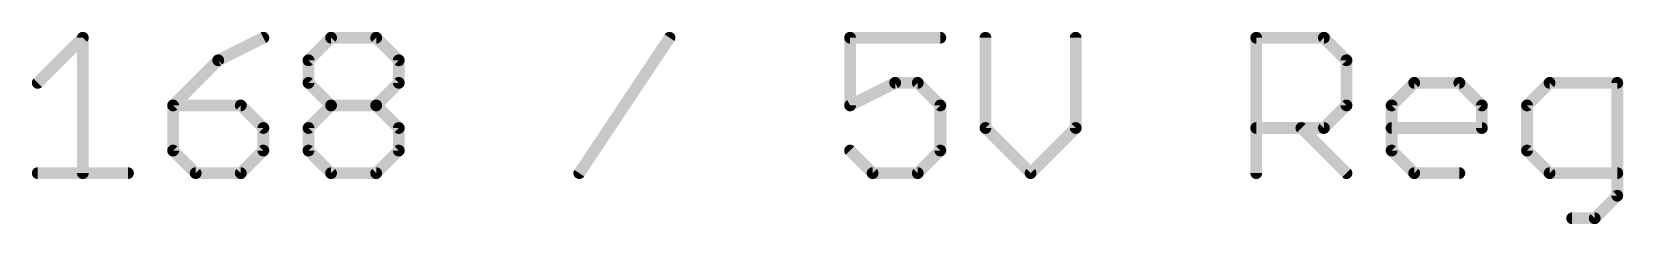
# Model space of a CAD drawing. Extents: x -32 to 75, y -15 to 35.
# Drawn here: x 19.81 to 33.56, y 20.69 to 22.35 of the extents above; entities that cross this region are included whole.
import ezdxf

# ---------------------------------------------------------------- set-up
doc = ezdxf.new("R2010")
doc.units = 0
doc.layers.add('27', color=253, linetype='CONTINUOUS')

msp = doc.modelspace()

# ---------------------------------------------------------------- linework, layer by layer
at = {"layer": '27', "const_width": 0.1016}
for points in [[(19.8628, 21.9124), (20.2526, 22.3022)], [(20.2526, 22.3022), (20.2526, 21.1328)], [(21.8118, 22.3022), (21.422, 22.1073)], [(22.2016, 22.1073), (22.3965, 22.3022)], [(22.3965, 22.3022), (22.7863, 22.3022)], [(22.7863, 22.3022), (22.9812, 22.1073)], [(24.5404, 21.1328), (25.32, 22.3022)], [(27.6588, 22.3022), (26.8792, 22.3022)], [(26.8792, 22.3022), (26.8792, 21.7175)], [(28.0486, 22.3022), (28.0486, 21.5226)], [(28.8282, 21.5226), (28.8282, 22.3022)], [(30.3874, 21.1328), (30.3874, 22.3022)], [(30.3874, 22.3022), (30.9721, 22.3022)], [(30.9721, 22.3022), (31.167, 22.1073)], [(21.422, 22.1073), (21.0322, 21.7175)], [(22.2016, 21.9124), (22.2016, 22.1073)], [(22.9812, 22.1073), (22.9812, 21.9124)], [(31.167, 22.1073), (31.167, 21.7175)], [(22.3965, 21.7175), (22.2016, 21.9124)], [(22.9812, 21.9124), (22.7863, 21.7175)], [(26.8792, 21.7175), (27.269, 21.9124)], [(27.269, 21.9124), (27.4639, 21.9124)], [(27.4639, 21.9124), (27.6588, 21.7175)], [(31.5568, 21.7175), (31.7517, 21.9124)], [(31.7517, 21.9124), (32.1415, 21.9124)], [(32.1415, 21.9124), (32.3364, 21.7175)], [(32.9211, 21.9124), (32.7262, 21.7175)], [(33.5058, 21.9124), (32.9211, 21.9124)], [(33.5058, 20.9379), (33.5058, 21.9124)], [(21.0322, 21.7175), (21.0322, 21.3277)], [(21.6169, 21.7175), (21.0322, 21.7175)], [(21.8118, 21.5226), (21.6169, 21.7175)], [(22.2016, 21.5226), (22.3965, 21.7175)], [(22.3965, 21.7175), (22.7863, 21.7175)], [(22.7863, 21.7175), (22.9812, 21.5226)], [(27.6588, 21.7175), (27.6588, 21.3277)], [(31.167, 21.7175), (30.9721, 21.5226)], [(31.5568, 21.3277), (31.5568, 21.7175)], [(32.3364, 21.7175), (32.3364, 21.5226)], [(32.7262, 21.7175), (32.7262, 21.3277)], [(21.8118, 21.3277), (21.8118, 21.5226)], [(22.2016, 21.3277), (22.2016, 21.5226)], [(22.9812, 21.5226), (22.9812, 21.3277)], [(28.0486, 21.5226), (28.4384, 21.1328)], [(28.4384, 21.1328), (28.8282, 21.5226)], [(30.9721, 21.5226), (30.3874, 21.5226)], [(30.7772, 21.5226), (31.167, 21.1328)], [(32.3364, 21.5226), (31.5568, 21.5226)], [(21.0322, 21.3277), (21.2271, 21.1328)], [(21.6169, 21.1328), (21.8118, 21.3277)], [(22.3965, 21.1328), (22.2016, 21.3277)], [(22.9812, 21.3277), (22.7863, 21.1328)], [(27.0741, 21.1328), (26.8792, 21.3277)], [(27.6588, 21.3277), (27.4639, 21.1328)], [(31.7517, 21.1328), (31.5568, 21.3277)], [(32.7262, 21.3277), (32.9211, 21.1328)], [(19.8628, 21.1328), (20.6424, 21.1328)], [(21.2271, 21.1328), (21.6169, 21.1328)], [(22.7863, 21.1328), (22.3965, 21.1328)], [(27.4639, 21.1328), (27.0741, 21.1328)], [(32.1415, 21.1328), (31.7517, 21.1328)], [(32.9211, 21.1328), (33.5058, 21.1328)], [(33.3109, 20.743), (33.5058, 20.9379)], [(33.116, 20.743), (33.3109, 20.743)]]:
    msp.add_lwpolyline(points, dxfattribs=at)
at = {"layer": '27', "const_width": 0.0508}
for points in [[(20.278, 22.3022, 1), (20.2272, 22.3022)], [(20.2706, 22.2842, 1), (20.2346, 22.3202)], [(21.8232, 22.2795, 1), (21.8004, 22.3249)], [(22.3965, 22.3276, 1), (22.3965, 22.2768)], [(22.4145, 22.2842, 1), (22.3785, 22.3202)], [(22.8043, 22.3202, 1), (22.7683, 22.2842)], [(22.7863, 22.2768, 1), (22.7863, 22.3276)], [(25.3411, 22.2881, 1), (25.2989, 22.3163)], [(26.8792, 22.3276, 1), (26.8792, 22.2768)], [(26.9046, 22.3022, 1), (26.8538, 22.3022)], [(27.6588, 22.2768, 1), (27.6588, 22.3276)], [(28.074, 22.3022, 1), (28.0232, 22.3022)], [(28.8536, 22.3022, 1), (28.8028, 22.3022)], [(30.4128, 22.3022, 1), (30.362, 22.3022)], [(30.3874, 22.3276, 1), (30.3874, 22.2768)], [(30.99, 22.3202, 1), (30.9541, 22.2842)], [(30.9721, 22.2768, 1), (30.9721, 22.3276)], [(21.4106, 22.13, 1), (21.4334, 22.0846)], [(21.44, 22.0893, 1), (21.404, 22.1253)], [(22.1836, 22.1253, 1), (22.2196, 22.0893)], [(22.227, 22.1073, 1), (22.1762, 22.1073)], [(23.0066, 22.1073, 1), (22.9558, 22.1073)], [(22.9632, 22.0893, 1), (22.9992, 22.1253)], [(31.1924, 22.1073, 1), (31.1416, 22.1073)], [(31.149, 22.0893, 1), (31.1849, 22.1253)], [(19.8448, 21.9304, 1), (19.8808, 21.8944)], [(22.2196, 21.9304, 1), (22.1836, 21.8944)], [(22.1762, 21.9124, 1), (22.227, 21.9124)], [(22.9558, 21.9124, 1), (23.0066, 21.9124)], [(22.9992, 21.8944, 1), (22.9632, 21.9304)], [(27.269, 21.9378, 1), (27.269, 21.887)], [(27.2803, 21.8897, 1), (27.2576, 21.9351)], [(27.4818, 21.9304, 1), (27.4459, 21.8944)], [(27.4639, 21.887, 1), (27.4639, 21.9378)], [(31.7517, 21.9378, 1), (31.7517, 21.887)], [(31.7696, 21.8944, 1), (31.7337, 21.9304)], [(32.1594, 21.9304, 1), (32.1235, 21.8944)], [(32.1415, 21.887, 1), (32.1415, 21.9378)], [(32.9211, 21.9378, 1), (32.9211, 21.887)], [(32.939, 21.8944, 1), (32.9031, 21.9304)], [(33.5312, 21.9124, 1), (33.4804, 21.9124)], [(33.5058, 21.887, 1), (33.5058, 21.9378)], [(21.0142, 21.7355, 1), (21.0502, 21.6995)], [(21.0576, 21.7175, 1), (21.0068, 21.7175)], [(21.0322, 21.7429, 1), (21.0322, 21.6921)], [(21.6349, 21.7355, 1), (21.5989, 21.6995)], [(21.6169, 21.6921, 1), (21.6169, 21.7429)], [(22.3965, 21.7429, 1), (22.3965, 21.6921)], [(22.4145, 21.6995, 1), (22.3785, 21.7355)], [(22.3785, 21.6995, 1), (22.4145, 21.7355)], [(22.8043, 21.7355, 1), (22.7683, 21.6995)], [(22.7683, 21.7355, 1), (22.8043, 21.6995)], [(22.7863, 21.6921, 1), (22.7863, 21.7429)], [(26.8678, 21.7402, 1), (26.8905, 21.6948)], [(26.8538, 21.7175, 1), (26.9046, 21.7175)], [(27.6842, 21.7175, 1), (27.6334, 21.7175)], [(27.6408, 21.6995, 1), (27.6767, 21.7355)], [(31.1416, 21.7175, 1), (31.1924, 21.7175)], [(31.1849, 21.6995, 1), (31.149, 21.7355)], [(31.5388, 21.7355, 1), (31.5747, 21.6995)], [(31.5822, 21.7175, 1), (31.5314, 21.7175)], [(32.3618, 21.7175, 1), (32.311, 21.7175)], [(32.3184, 21.6995, 1), (32.3543, 21.7355)], [(32.7082, 21.7355, 1), (32.7441, 21.6995)], [(32.7516, 21.7175, 1), (32.7008, 21.7175)], [(21.8372, 21.5226, 1), (21.7864, 21.5226)], [(21.7938, 21.5046, 1), (21.8298, 21.5406)], [(22.1836, 21.5406, 1), (22.2196, 21.5046)], [(22.227, 21.5226, 1), (22.1762, 21.5226)], [(23.0066, 21.5226, 1), (22.9558, 21.5226)], [(22.9632, 21.5046, 1), (22.9992, 21.5406)], [(28.0665, 21.5406, 1), (28.0306, 21.5046)], [(28.0232, 21.5226, 1), (28.074, 21.5226)], [(28.8028, 21.5226, 1), (28.8536, 21.5226)], [(28.8461, 21.5046, 1), (28.8102, 21.5406)], [(30.3874, 21.548, 1), (30.3874, 21.4972)], [(30.7951, 21.5406, 1), (30.7592, 21.5046)], [(30.9541, 21.5406, 1), (30.99, 21.5046)], [(30.9721, 21.4972, 1), (30.9721, 21.548)], [(31.5568, 21.548, 1), (31.5568, 21.4972)], [(32.311, 21.5226, 1), (32.3618, 21.5226)], [(32.3364, 21.4972, 1), (32.3364, 21.548)], [(21.0502, 21.3457, 1), (21.0142, 21.3097)], [(21.0068, 21.3277, 1), (21.0576, 21.3277)], [(21.7864, 21.3277, 1), (21.8372, 21.3277)], [(21.8298, 21.3097, 1), (21.7938, 21.3457)], [(22.2196, 21.3457, 1), (22.1836, 21.3097)], [(22.1762, 21.3277, 1), (22.227, 21.3277)], [(22.9558, 21.3277, 1), (23.0066, 21.3277)], [(22.9992, 21.3097, 1), (22.9632, 21.3457)], [(26.8971, 21.3457, 1), (26.8612, 21.3097)], [(27.6334, 21.3277, 1), (27.6842, 21.3277)], [(27.6767, 21.3097, 1), (27.6408, 21.3457)], [(31.5747, 21.3457, 1), (31.5388, 21.3097)], [(31.5314, 21.3277, 1), (31.5822, 21.3277)], [(32.7441, 21.3457, 1), (32.7082, 21.3097)], [(32.7008, 21.3277, 1), (32.7516, 21.3277)], [(19.8628, 21.1582, 1), (19.8628, 21.1074)], [(20.6424, 21.1074, 1), (20.6424, 21.1582)], [(21.2271, 21.1582, 1), (21.2271, 21.1074)], [(21.2091, 21.1148, 1), (21.2451, 21.1508)], [(21.5989, 21.1508, 1), (21.6349, 21.1148)], [(21.6169, 21.1074, 1), (21.6169, 21.1582)], [(22.3965, 21.1582, 1), (22.3965, 21.1074)], [(22.3785, 21.1148, 1), (22.4145, 21.1508)], [(22.7683, 21.1508, 1), (22.8043, 21.1148)], [(22.7863, 21.1074, 1), (22.7863, 21.1582)], [(24.5193, 21.1469, 1), (24.5615, 21.1187)], [(27.0741, 21.1582, 1), (27.0741, 21.1074)], [(27.0561, 21.1148, 1), (27.092, 21.1508)], [(27.4459, 21.1508, 1), (27.4818, 21.1148)], [(27.4639, 21.1074, 1), (27.4639, 21.1582)], [(28.4204, 21.1508, 1), (28.4563, 21.1148)], [(28.4204, 21.1148, 1), (28.4563, 21.1508)], [(31.149, 21.1148, 1), (31.1849, 21.1508)], [(31.7517, 21.1582, 1), (31.7517, 21.1074)], [(31.7337, 21.1148, 1), (31.7696, 21.1508)], [(32.1415, 21.1074, 1), (32.1415, 21.1582)], [(32.9211, 21.1582, 1), (32.9211, 21.1074)], [(32.9031, 21.1148, 1), (32.939, 21.1508)], [(33.5058, 21.1074, 1), (33.5058, 21.1582)], [(20.2272, 21.1328, 1), (20.278, 21.1328)], [(30.362, 21.1328, 1), (30.4128, 21.1328)], [(33.4804, 20.9379, 1), (33.5312, 20.9379)], [(33.5237, 20.9199, 1), (33.4878, 20.9559)], [(33.116, 20.7684, 1), (33.116, 20.7176)], [(33.2929, 20.761, 1), (33.3288, 20.725)], [(33.3109, 20.7176, 1), (33.3109, 20.7684)]]:
    msp.add_lwpolyline(points, format="xyb", dxfattribs=at)

doc.saveas('drawing.dxf')
